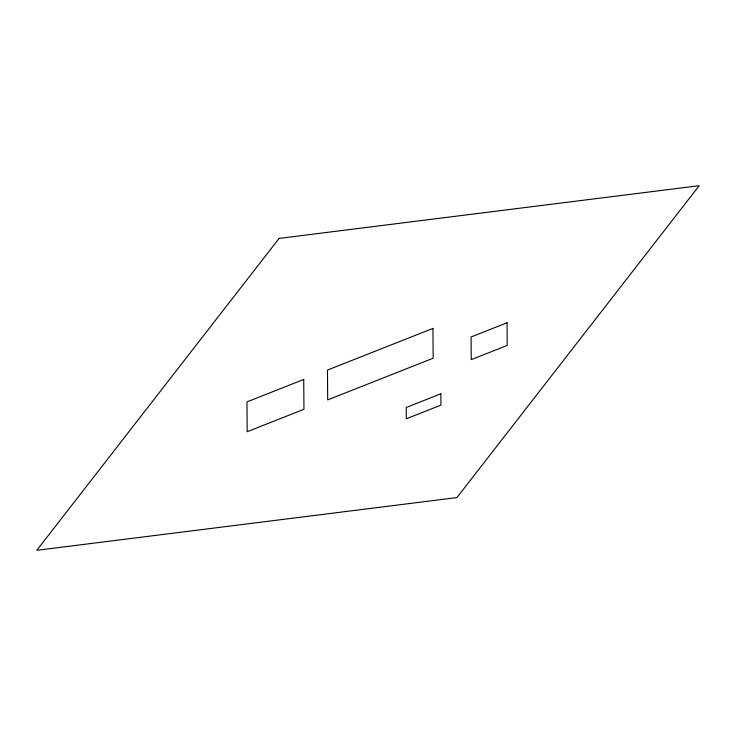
<?xml version="1.0" encoding="UTF-8"?>
<svg xmlns="http://www.w3.org/2000/svg" width="736" height="736" viewBox="0 0 736 736"><rect width="100%" height="100%" fill="white"/><g stroke="black" fill="none" stroke-linecap="round" stroke-linejoin="round"><path stroke-width="1.1" d="M279.082 238.418L36.8 550.307L456.918 497.582L699.2 185.693L279.082 238.418M303.729 379.463L246.965 401.893L247.186 431.71L303.959 409.271L303.729 379.463M432.943 328.394L327.465 370.079L327.695 399.896L433.173 358.211L432.943 328.394M507.04 322.764L471.077 336.978L471.252 359.637L507.214 345.423L507.04 322.764M440.827 393.806L406.254 407.468L406.336 418.793L440.919 405.131L440.827 393.806"/></g></svg>
